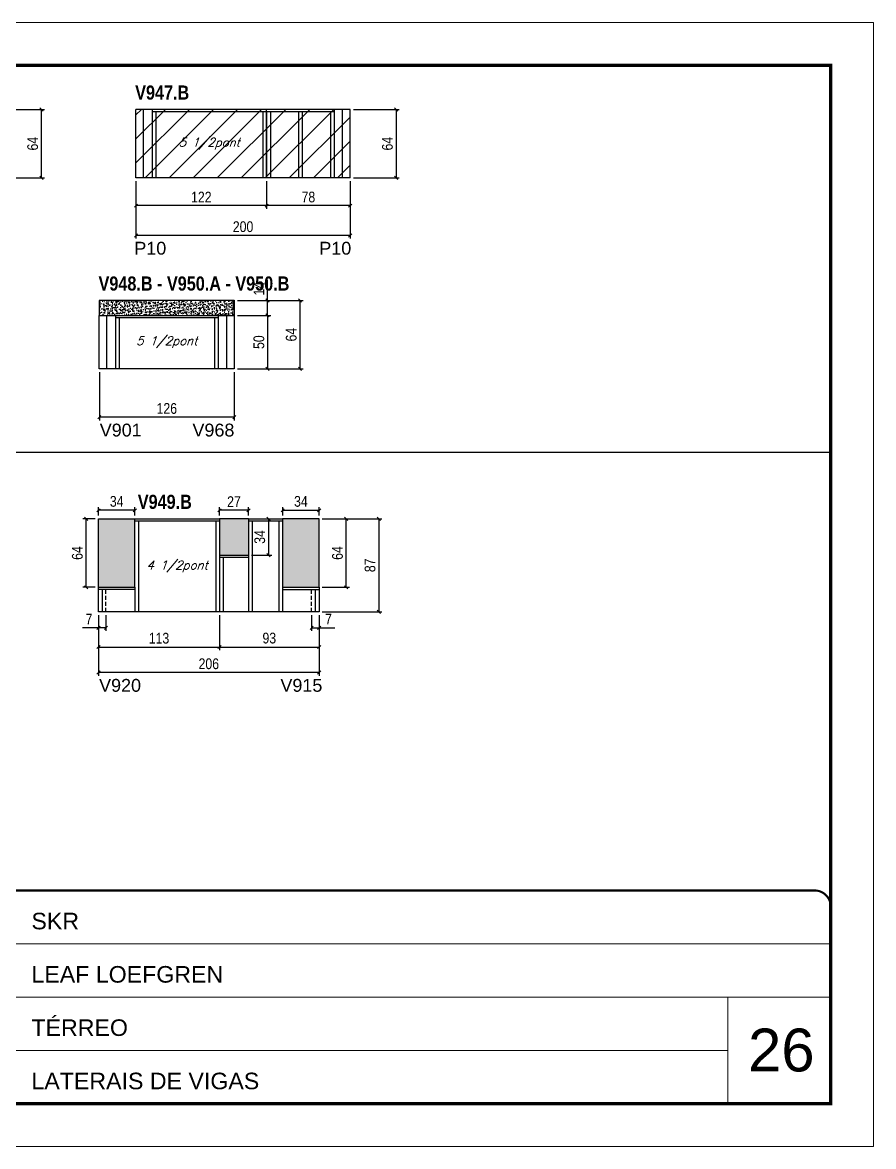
# Model space of a CAD drawing. Extents: x 3309 to 9563, y -2522 to 14608.
# Drawn here: x 5598 to 6393, y 6666 to 7716 of the extents above; entities that cross this region are included whole.
import ezdxf

# ---------------------------------------------------------------- set-up
doc = ezdxf.new("R2010")
doc.units = 0
for name, pattern in [('CONTINUO', [0]), ('DASHED', [0.75, 0.5, -0.25]), ('HIDDEN', [0.375, 0.25, -0.125])]:
    doc.linetypes.add(name, pattern=pattern)
for name, color, linetype in [('5', 5, 'Continuous'), ('COTA', 241, 'Continuous'), ('NOMENCLATURA', 7, 'Continuous'), ('Painéis', 200, 'Continuous'), ('SARR_2.2x7', 40, 'Continuous'), ('SARR_3.5x7', 81, 'Continuous'), ('texto', 7, 'Continuous')]:
    doc.layers.add(name, color=color, linetype=linetype)
for name, color, linetype, lineweight in [('CARIMBO', 255, 'Continuous', 9), ('Folhas', 255, 'Continuous', 9), ('Hachura', 251, 'Continuous', 9), ('SARRAFO DE PRESSAO', 251, 'DASHED', 9)]:
    doc.layers.add(name, color=color, linetype=linetype, lineweight=lineweight)
doc.styles.add('ARIAL', font='arial.ttf')
doc.styles.add('COTA TECNICA', font='techl___.ttf', dxfattribs={"height": 10})
doc.styles.add('Romans', font='romans.shx')
doc.styles.get("Standard").update_dxf_attribs({"font": 'arial.ttf'})
doc.styles.add('TECNICA', font='techb___.ttf', dxfattribs={"height": 10})
doc.dimstyles.new('PAINEL', dxfattribs={"dimtxt": 10, "dimasz": 3, "dimexe": 3, "dimexo": 3, "dimgap": 3, "dimtad": 1, "dimdec": 1, "dimzin": 12, "dimdsep": 46, "dimtxsty": 'COTA TECNICA', "dimblk1": 'OBLIQUE', "dimblk2": 'OBLIQUE', "dimsah": 1, "dimcen": 0.9, "dimclrd": 4, "dimclre": 4, "dimclrt": 240, "dimadec": 1, "dimazin": 3, "dimtfac": 1, "dimtdec": 1, "dimtmove": 0, "dimatfit": 3, "dimfxl": 1, "dimtolj": 1, "dimtzin": 12, "dimarcsym": 0})

# ---------------------------------------------------------------- blocks, each defined once
blk = doc.blocks.new('9999999999')
at = {"color": 30, "linetype": 'CONTINUO'}
for p, q in [((98564.6, 34379.6), (99584, 34379.6)), ((98564.6, 34329.8), (99488, 34329.8)), ((99584, 34329.8), (99488, 34329.8)), ((99488, 34329.8), (99488, 34230.2)), ((98564.6, 34280), (99488, 34280))]:
    blk.add_line(p, q, dxfattribs=at)
at = {"color": 30, "linetype": 'CONTINUO', "const_width": 2}
blk.add_lwpolyline([(99584, 34230.2), (99584, 34414.4, 0.414214), (99569, 34429.4), (98229, 34429.4, 0.414214), (98214, 34414.4), (98214, 34245.2, 0.414214), (98229, 34230.2), (99584, 34230.2)], format="xyb", dxfattribs=at)
at = {"layer": 'Folhas'}
blk.add_lwpolyline([(98139, 34190.2), (99624, 34190.2), (99624, 35240.2), (98139, 35240.2)], close=True, dxfattribs=at)
at = {"layer": 'Folhas', "color": 30, "const_width": 3}
blk.add_lwpolyline([(98214, 34230.2), (99584, 34230.2), (99584, 35200.2), (98214, 35200.2)], close=True, dxfattribs=at)
at = {"color": 7, "linetype": 'Continuous', "ltscale": 5, "style": 'ARIAL'}
for s, height, p in [('SKR', 15.48, (98837.7, 34393.1)), ('LEAF LOEFGREN', 15.483, (98837.7, 34343.3)), ('TÉRREO', 15.48, (98837.7, 34293.5)), ('LATERAIS DE VIGAS', 15.483, (98837.7, 34243.7))]:
    blk.add_text(s, height=height, dxfattribs=at).set_placement(p)
blk = doc.blocks.new('_Oblique')
at = {"color": 0, "linetype": 'ByBlock', "lineweight": -2}
blk.add_line((-0.5, -0.5), (0.5, 0.5), dxfattribs=at)
blk = doc.blocks.new('*D2163')
at = {"layer": 'COTA', "color": 4, "lineweight": -2, "transparency": 16777216}
for p, q in [((5554.7, 7635.2), (5618.9, 7635.2)), ((5615.9, 7571.2), (5615.9, 7635.2)), ((5554.7, 7571.2), (5618.9, 7571.2))]:
    blk.add_line(p, q, dxfattribs=at)
at = {"layer": 'Defpoints', "color": 0, "transparency": 16777216}
for p in [(5551.7, 7635.2), (5615.9, 7635.2), (5551.7, 7571.2)]:
    blk.add_point(p, dxfattribs=at)
at = {"layer": 'COTA', "color": 4, "lineweight": -2, "transparency": 16777216, "xscale": 3, "yscale": 3, "zscale": 3}
for p, rotation in [((5615.9, 7635.2), 90), ((5615.9, 7571.2), 270)]:
    blk.add_blockref('_Oblique', p, dxfattribs=dict(at, rotation=rotation))
at = {"layer": 'COTA', "color": 240, "transparency": 16777216, "insert": (5607.8, 7603.2), "char_height": 10, "attachment_point": 5, "rotation": 90, "style": 'COTA TECNICA'}
blk.add_mtext('\\A1;64', dxfattribs=at)
blk = doc.blocks.new('*D2158')
at = {"layer": 'COTA', "color": 4, "linetype": 'ByBlock', "lineweight": -2, "transparency": 16777216}
for p, q in [((5826.2, 7568.2), (5826.2, 7542.3)), ((5904.2, 7568.2), (5904.2, 7542.3)), ((5904.2, 7545.3), (5826.2, 7545.3))]:
    blk.add_line(p, q, dxfattribs=at)
at = {"layer": 'Defpoints', "color": 0, "linetype": 'ByBlock', "transparency": 16777216}
for p in [(5826.2, 7571.2), (5904.2, 7571.2), (5826.2, 7545.3)]:
    blk.add_point(p, dxfattribs=at)
at = {"layer": 'COTA', "color": 4, "linetype": 'ByBlock', "lineweight": -2, "transparency": 16777216, "xscale": 3, "yscale": 3, "zscale": 3, "rotation": 180}
blk.add_blockref('_Oblique', (5826.2, 7545.3), dxfattribs=at)
at = {"layer": 'COTA', "color": 4, "linetype": 'ByBlock', "lineweight": -2, "transparency": 16777216, "xscale": 3, "yscale": 3, "zscale": 3}
blk.add_blockref('_Oblique', (5904.2, 7545.3), dxfattribs=at)
at = {"layer": 'COTA', "color": 240, "linetype": 'ByBlock', "transparency": 16777216, "insert": (5865.2, 7553.3), "char_height": 10, "attachment_point": 5, "style": 'COTA TECNICA'}
blk.add_mtext('\\A1;78', dxfattribs=at)
blk = doc.blocks.new('*D2159')
at = {"layer": 'COTA', "color": 4, "linetype": 'ByBlock', "lineweight": -2, "transparency": 16777216}
for p, q in [((5704.2, 7568.2), (5704.2, 7542.3)), ((5826.2, 7568.2), (5826.2, 7542.3)), ((5826.2, 7545.3), (5704.2, 7545.3))]:
    blk.add_line(p, q, dxfattribs=at)
at = {"layer": 'Defpoints', "color": 0, "linetype": 'ByBlock', "transparency": 16777216}
for p in [(5704.2, 7571.2), (5826.2, 7571.2), (5704.2, 7545.3)]:
    blk.add_point(p, dxfattribs=at)
at = {"layer": 'COTA', "color": 4, "linetype": 'ByBlock', "lineweight": -2, "transparency": 16777216, "xscale": 3, "yscale": 3, "zscale": 3, "rotation": 180}
blk.add_blockref('_Oblique', (5704.2, 7545.3), dxfattribs=at)
at = {"layer": 'COTA', "color": 4, "linetype": 'ByBlock', "lineweight": -2, "transparency": 16777216, "xscale": 3, "yscale": 3, "zscale": 3}
blk.add_blockref('_Oblique', (5826.2, 7545.3), dxfattribs=at)
at = {"layer": 'COTA', "color": 240, "linetype": 'ByBlock', "transparency": 16777216, "insert": (5765.2, 7553.3), "char_height": 10, "attachment_point": 5, "style": 'COTA TECNICA'}
blk.add_mtext('\\A1;122', dxfattribs=at)
blk = doc.blocks.new('*D2164')
at = {"layer": 'COTA', "color": 4, "linetype": 'ByBlock', "lineweight": -2, "transparency": 16777216}
for p, q in [((5704.2, 7568.2), (5704.2, 7514.5)), ((5904.2, 7568.2), (5904.2, 7514.5)), ((5904.2, 7517.5), (5704.2, 7517.5))]:
    blk.add_line(p, q, dxfattribs=at)
at = {"layer": 'Defpoints', "color": 0, "linetype": 'ByBlock', "transparency": 16777216}
for p in [(5704.2, 7571.2), (5904.2, 7571.2), (5704.2, 7517.5)]:
    blk.add_point(p, dxfattribs=at)
at = {"layer": 'COTA', "color": 4, "linetype": 'ByBlock', "lineweight": -2, "transparency": 16777216, "xscale": 3, "yscale": 3, "zscale": 3, "rotation": 180}
blk.add_blockref('_Oblique', (5704.2, 7517.5), dxfattribs=at)
at = {"layer": 'COTA', "color": 4, "linetype": 'ByBlock', "lineweight": -2, "transparency": 16777216, "xscale": 3, "yscale": 3, "zscale": 3}
blk.add_blockref('_Oblique', (5904.2, 7517.5), dxfattribs=at)
at = {"layer": 'COTA', "color": 240, "linetype": 'ByBlock', "transparency": 16777216, "insert": (5804.2, 7525.6), "char_height": 10, "attachment_point": 5, "style": 'COTA TECNICA'}
blk.add_mtext('\\A1;200', dxfattribs=at)
blk = doc.blocks.new('*D2165')
at = {"layer": 'COTA', "color": 4, "lineweight": -2, "transparency": 16777216}
for p, q in [((5907.2, 7635.2), (5950.1, 7635.2)), ((5947.1, 7635.2), (5947.1, 7571.2)), ((5907.2, 7571.2), (5950.1, 7571.2))]:
    blk.add_line(p, q, dxfattribs=at)
at = {"layer": 'Defpoints', "color": 0, "transparency": 16777216}
for p in [(5904.2, 7635.2), (5904.2, 7571.2), (5947.1, 7571.2)]:
    blk.add_point(p, dxfattribs=at)
at = {"layer": 'COTA', "color": 4, "lineweight": -2, "transparency": 16777216, "xscale": 3, "yscale": 3, "zscale": 3}
for p, rotation in [((5947.1, 7635.2), 90), ((5947.1, 7571.2), 270)]:
    blk.add_blockref('_Oblique', p, dxfattribs=dict(at, rotation=rotation))
at = {"layer": 'COTA', "color": 240, "transparency": 16777216, "insert": (5939, 7603.2), "char_height": 10, "attachment_point": 5, "rotation": 90, "style": 'COTA TECNICA'}
blk.add_mtext('\\A1;64', dxfattribs=at)
blk = doc.blocks.new('*D2171')
at = {"layer": 'COTA', "color": 4, "lineweight": -2, "transparency": 16777216}
for p, q in [((5670, 7389.8), (5670, 7344.7)), ((5796, 7389.8), (5796, 7344.7)), ((5796, 7347.7), (5670, 7347.7))]:
    blk.add_line(p, q, dxfattribs=at)
at = {"layer": 'Defpoints', "color": 0, "transparency": 16777216}
for p in [(5670, 7392.8), (5796, 7392.8), (5670, 7347.7)]:
    blk.add_point(p, dxfattribs=at)
at = {"layer": 'COTA', "color": 4, "lineweight": -2, "transparency": 16777216, "xscale": 3, "yscale": 3, "zscale": 3, "rotation": 180}
blk.add_blockref('_Oblique', (5670, 7347.7), dxfattribs=at)
at = {"layer": 'COTA', "color": 4, "lineweight": -2, "transparency": 16777216, "xscale": 3, "yscale": 3, "zscale": 3}
blk.add_blockref('_Oblique', (5796, 7347.7), dxfattribs=at)
at = {"layer": 'COTA', "color": 240, "transparency": 16777216, "insert": (5733, 7355.8), "char_height": 10, "attachment_point": 5, "style": 'COTA TECNICA'}
blk.add_mtext('\\A1;126', dxfattribs=at)
blk = doc.blocks.new('*D2172')
at = {"layer": 'COTA', "color": 4, "lineweight": -2, "transparency": 16777216}
for p, q in [((5799, 7442.8), (5830.1, 7442.8)), ((5827.1, 7442.8), (5827.1, 7392.8)), ((5799, 7392.8), (5830.1, 7392.8))]:
    blk.add_line(p, q, dxfattribs=at)
at = {"layer": 'Defpoints', "color": 0, "transparency": 16777216}
for p in [(5796, 7442.8), (5796, 7392.8), (5827.1, 7392.8)]:
    blk.add_point(p, dxfattribs=at)
at = {"layer": 'COTA', "color": 4, "lineweight": -2, "transparency": 16777216, "xscale": 3, "yscale": 3, "zscale": 3}
for p, rotation in [((5827.1, 7442.8), 90), ((5827.1, 7392.8), 270)]:
    blk.add_blockref('_Oblique', p, dxfattribs=dict(at, rotation=rotation))
at = {"layer": 'COTA', "color": 240, "transparency": 16777216, "insert": (5819, 7417.8), "char_height": 10, "attachment_point": 5, "rotation": 90, "style": 'COTA TECNICA'}
blk.add_mtext('\\A1;50', dxfattribs=at)
blk = doc.blocks.new('*D2173')
at = {"layer": 'COTA', "color": 4, "lineweight": -2, "transparency": 16777216}
for p, q in [((5827.1, 7456.8), (5827.1, 7475.9)), ((5799, 7456.8), (5830.1, 7456.8)), ((5827.1, 7442.8), (5827.1, 7456.8)), ((5799, 7442.8), (5830.1, 7442.8))]:
    blk.add_line(p, q, dxfattribs=at)
at = {"layer": 'Defpoints', "color": 0, "transparency": 16777216}
for p in [(5796, 7456.8), (5827.1, 7456.8), (5796, 7442.8)]:
    blk.add_point(p, dxfattribs=at)
at = {"layer": 'COTA', "color": 4, "lineweight": -2, "transparency": 16777216, "xscale": 3, "yscale": 3, "zscale": 3}
for p, rotation in [((5827.1, 7456.8), 90), ((5827.1, 7442.8), 270)]:
    blk.add_blockref('_Oblique', p, dxfattribs=dict(at, rotation=rotation))
at = {"layer": 'COTA', "color": 240, "transparency": 16777216, "insert": (5819, 7467.8), "char_height": 10, "attachment_point": 5, "rotation": 90, "style": 'COTA TECNICA'}
blk.add_mtext('\\A1;14', dxfattribs=at)
blk = doc.blocks.new('*D2174')
at = {"layer": 'COTA', "color": 4, "lineweight": -2, "transparency": 16777216}
for p, q in [((5799, 7456.8), (5860.4, 7456.8)), ((5857.4, 7392.8), (5857.4, 7456.8)), ((5799, 7392.8), (5860.4, 7392.8))]:
    blk.add_line(p, q, dxfattribs=at)
at = {"layer": 'Defpoints', "color": 0, "transparency": 16777216}
for p in [(5796, 7456.8), (5857.4, 7456.8), (5796, 7392.8)]:
    blk.add_point(p, dxfattribs=at)
at = {"layer": 'COTA', "color": 4, "lineweight": -2, "transparency": 16777216, "xscale": 3, "yscale": 3, "zscale": 3}
for p, rotation in [((5857.4, 7456.8), 90), ((5857.4, 7392.8), 270)]:
    blk.add_blockref('_Oblique', p, dxfattribs=dict(at, rotation=rotation))
at = {"layer": 'COTA', "color": 240, "transparency": 16777216, "insert": (5849.2, 7424.8), "char_height": 10, "attachment_point": 5, "rotation": 90, "style": 'COTA TECNICA'}
blk.add_mtext('\\A1;64', dxfattribs=at)
blk = doc.blocks.new('*D2184')
at = {"layer": 'COTA', "color": 4, "lineweight": -2, "transparency": 16777216}
for p, q in [((5878.2, 7252.8), (5933.9, 7252.8)), ((5930.9, 7252.8), (5930.9, 7165.8)), ((5878.2, 7165.8), (5933.9, 7165.8))]:
    blk.add_line(p, q, dxfattribs=at)
at = {"layer": 'Defpoints', "color": 0, "transparency": 16777216}
for p in [(5875.2, 7252.8), (5875.2, 7165.8), (5930.9, 7165.8)]:
    blk.add_point(p, dxfattribs=at)
at = {"layer": 'COTA', "color": 4, "lineweight": -2, "transparency": 16777216, "xscale": 3, "yscale": 3, "zscale": 3}
for p, rotation in [((5930.9, 7252.8), 90), ((5930.9, 7165.8), 270)]:
    blk.add_blockref('_Oblique', p, dxfattribs=dict(at, rotation=rotation))
at = {"layer": 'COTA', "color": 240, "transparency": 16777216, "insert": (5922.8, 7209.3), "char_height": 10, "attachment_point": 5, "rotation": 90, "style": 'COTA TECNICA'}
blk.add_mtext('\\A1;87', dxfattribs=at)
blk = doc.blocks.new('*D2185')
at = {"layer": 'COTA', "color": 4, "lineweight": -2, "transparency": 16777216}
for p, q in [((5669.2, 7162.8), (5669.2, 7106.2)), ((5875.2, 7162.8), (5875.2, 7106.2)), ((5875.2, 7109.2), (5669.2, 7109.2))]:
    blk.add_line(p, q, dxfattribs=at)
at = {"layer": 'Defpoints', "color": 0, "transparency": 16777216}
for p in [(5669.2, 7165.8, 0), (5875.2, 7165.8, 0), (5669.2, 7109.2)]:
    blk.add_point(p, dxfattribs=at)
at = {"layer": 'COTA', "color": 4, "lineweight": -2, "transparency": 16777216, "xscale": 3, "yscale": 3, "zscale": 3, "rotation": 180}
blk.add_blockref('_Oblique', (5669.2, 7109.2), dxfattribs=at)
at = {"layer": 'COTA', "color": 4, "lineweight": -2, "transparency": 16777216, "xscale": 3, "yscale": 3, "zscale": 3}
blk.add_blockref('_Oblique', (5875.2, 7109.2), dxfattribs=at)
at = {"layer": 'COTA', "color": 240, "transparency": 16777216, "insert": (5772.2, 7117.3), "char_height": 10, "attachment_point": 5, "style": 'COTA TECNICA'}
blk.add_mtext('\\A1;206', dxfattribs=at)
blk = doc.blocks.new('*D2186')
at = {"layer": 'COTA', "color": 4, "lineweight": -2, "transparency": 16777216}
for p, q in [((5669.2, 7255.8), (5669.2, 7263.7)), ((5703.2, 7260.7), (5669.2, 7260.7)), ((5703.2, 7255.8), (5703.2, 7263.7))]:
    blk.add_line(p, q, dxfattribs=at)
at = {"layer": 'Defpoints', "color": 0, "transparency": 16777216}
for p in [(5669.2, 7260.7), (5669.2, 7252.8, 0), (5703.2, 7252.8, 0)]:
    blk.add_point(p, dxfattribs=at)
at = {"layer": 'COTA', "color": 4, "lineweight": -2, "transparency": 16777216, "xscale": 3, "yscale": 3, "zscale": 3, "rotation": 180}
blk.add_blockref('_Oblique', (5669.2, 7260.7), dxfattribs=at)
at = {"layer": 'COTA', "color": 4, "lineweight": -2, "transparency": 16777216, "xscale": 3, "yscale": 3, "zscale": 3}
blk.add_blockref('_Oblique', (5703.2, 7260.7), dxfattribs=at)
at = {"layer": 'COTA', "color": 240, "transparency": 16777216, "insert": (5686.2, 7269), "char_height": 10, "attachment_point": 5, "style": 'COTA TECNICA'}
blk.add_mtext('\\A1;34', dxfattribs=at)
blk = doc.blocks.new('*D2187')
at = {"layer": 'COTA', "color": 4, "lineweight": -2, "transparency": 16777216}
for p, q in [((5841.2, 7255.8), (5841.2, 7263.7)), ((5841.2, 7260.7), (5875.2, 7260.7)), ((5875.2, 7255.8), (5875.2, 7263.7))]:
    blk.add_line(p, q, dxfattribs=at)
at = {"layer": 'Defpoints', "color": 0, "transparency": 16777216}
for p in [(5875.2, 7260.7), (5841.2, 7252.8, 0), (5875.2, 7252.8, 0)]:
    blk.add_point(p, dxfattribs=at)
at = {"layer": 'COTA', "color": 4, "lineweight": -2, "transparency": 16777216, "xscale": 3, "yscale": 3, "zscale": 3, "rotation": 180}
blk.add_blockref('_Oblique', (5841.2, 7260.7), dxfattribs=at)
at = {"layer": 'COTA', "color": 4, "lineweight": -2, "transparency": 16777216, "xscale": 3, "yscale": 3, "zscale": 3}
blk.add_blockref('_Oblique', (5875.2, 7260.7), dxfattribs=at)
at = {"layer": 'COTA', "color": 240, "transparency": 16777216, "insert": (5858.2, 7269), "char_height": 10, "attachment_point": 5, "style": 'COTA TECNICA'}
blk.add_mtext('\\A1;34', dxfattribs=at)
blk = doc.blocks.new('*D2188')
at = {"layer": 'COTA', "color": 4, "lineweight": -2, "transparency": 16777216}
for p, q in [((5812.2, 7252.8), (5831, 7252.8)), ((5828, 7252.8), (5828, 7218.8)), ((5812.2, 7218.8), (5831, 7218.8))]:
    blk.add_line(p, q, dxfattribs=at)
at = {"layer": 'Defpoints', "color": 0, "transparency": 16777216}
for p in [(5809.2, 7252.8, 0), (5809.2, 7218.8, 0), (5828, 7218.8)]:
    blk.add_point(p, dxfattribs=at)
at = {"layer": 'COTA', "color": 4, "lineweight": -2, "transparency": 16777216, "xscale": 3, "yscale": 3, "zscale": 3}
for p, rotation in [((5828, 7252.8), 90), ((5828, 7218.8), 270)]:
    blk.add_blockref('_Oblique', p, dxfattribs=dict(at, rotation=rotation))
at = {"layer": 'COTA', "color": 240, "transparency": 16777216, "insert": (5819.8, 7235.8), "char_height": 10, "attachment_point": 5, "rotation": 90, "style": 'COTA TECNICA'}
blk.add_mtext('\\A1;34', dxfattribs=at)
blk = doc.blocks.new('*D2189')
at = {"layer": 'COTA', "color": 4, "lineweight": -2, "transparency": 16777216}
for p, q in [((5782.2, 7255.8), (5782.2, 7263.7)), ((5809.2, 7260.7), (5782.2, 7260.7)), ((5809.2, 7255.8), (5809.2, 7263.7))]:
    blk.add_line(p, q, dxfattribs=at)
at = {"layer": 'Defpoints', "color": 0, "transparency": 16777216}
for p in [(5782.2, 7260.7), (5782.2, 7252.8, 0), (5809.2, 7252.8, 0)]:
    blk.add_point(p, dxfattribs=at)
at = {"layer": 'COTA', "color": 4, "lineweight": -2, "transparency": 16777216, "xscale": 3, "yscale": 3, "zscale": 3, "rotation": 180}
blk.add_blockref('_Oblique', (5782.2, 7260.7), dxfattribs=at)
at = {"layer": 'COTA', "color": 4, "lineweight": -2, "transparency": 16777216, "xscale": 3, "yscale": 3, "zscale": 3}
blk.add_blockref('_Oblique', (5809.2, 7260.7), dxfattribs=at)
at = {"layer": 'COTA', "color": 240, "transparency": 16777216, "insert": (5795.7, 7268.8), "char_height": 10, "attachment_point": 5, "style": 'COTA TECNICA'}
blk.add_mtext('\\A1;27', dxfattribs=at)
blk = doc.blocks.new('*D2190')
at = {"layer": 'COTA', "color": 4, "lineweight": -2, "transparency": 16777216}
for p, q in [((5666.2, 7252.8), (5654.6, 7252.8)), ((5657.6, 7188.8), (5657.6, 7252.8)), ((5666.2, 7188.8), (5654.6, 7188.8))]:
    blk.add_line(p, q, dxfattribs=at)
at = {"layer": 'Defpoints', "color": 0, "transparency": 16777216}
for p in [(5657.6, 7252.8), (5669.2, 7252.8, 0), (5669.2, 7188.8, 0)]:
    blk.add_point(p, dxfattribs=at)
at = {"layer": 'COTA', "color": 4, "lineweight": -2, "transparency": 16777216, "xscale": 3, "yscale": 3, "zscale": 3}
for p, rotation in [((5657.6, 7252.8), 90), ((5657.6, 7188.8), 270)]:
    blk.add_blockref('_Oblique', p, dxfattribs=dict(at, rotation=rotation))
at = {"layer": 'COTA', "color": 240, "transparency": 16777216, "insert": (5649.5, 7220.8), "char_height": 10, "attachment_point": 5, "rotation": 90, "style": 'COTA TECNICA'}
blk.add_mtext('\\A1;64', dxfattribs=at)
blk = doc.blocks.new('*D2191')
at = {"layer": 'COTA', "color": 4, "lineweight": -2, "transparency": 16777216}
for p, q in [((5878.2, 7252.8), (5903.5, 7252.8)), ((5900.5, 7188.8), (5900.5, 7252.8)), ((5878.2, 7188.8), (5903.5, 7188.8))]:
    blk.add_line(p, q, dxfattribs=at)
at = {"layer": 'Defpoints', "color": 0, "transparency": 16777216}
for p in [(5875.2, 7252.8, 0), (5900.5, 7252.8), (5875.2, 7188.8, 0)]:
    blk.add_point(p, dxfattribs=at)
at = {"layer": 'COTA', "color": 4, "lineweight": -2, "transparency": 16777216, "xscale": 3, "yscale": 3, "zscale": 3}
for p, rotation in [((5900.5, 7252.8), 90), ((5900.5, 7188.8), 270)]:
    blk.add_blockref('_Oblique', p, dxfattribs=dict(at, rotation=rotation))
at = {"layer": 'COTA', "color": 240, "transparency": 16777216, "insert": (5892.4, 7220.8), "char_height": 10, "attachment_point": 5, "rotation": 90, "style": 'COTA TECNICA'}
blk.add_mtext('\\A1;64', dxfattribs=at)
blk = doc.blocks.new('*D2192')
at = {"layer": 'COTA', "color": 4, "lineweight": -2, "transparency": 16777216}
for p, q in [((5669.2, 7162.8), (5669.2, 7130)), ((5782.2, 7162.8), (5782.2, 7130)), ((5669.2, 7133), (5782.2, 7133))]:
    blk.add_line(p, q, dxfattribs=at)
at = {"layer": 'Defpoints', "color": 0, "transparency": 16777216}
for p in [(5669.2, 7165.8, 0), (5782.2, 7165.8, 0), (5782.2, 7133)]:
    blk.add_point(p, dxfattribs=at)
at = {"layer": 'COTA', "color": 4, "lineweight": -2, "transparency": 16777216, "xscale": 3, "yscale": 3, "zscale": 3, "rotation": 180}
blk.add_blockref('_Oblique', (5669.2, 7133), dxfattribs=at)
at = {"layer": 'COTA', "color": 4, "lineweight": -2, "transparency": 16777216, "xscale": 3, "yscale": 3, "zscale": 3}
blk.add_blockref('_Oblique', (5782.2, 7133), dxfattribs=at)
at = {"layer": 'COTA', "color": 240, "transparency": 16777216, "insert": (5725.7, 7141.2), "char_height": 10, "attachment_point": 5, "style": 'COTA TECNICA'}
blk.add_mtext('\\A1;113', dxfattribs=at)
blk = doc.blocks.new('*D2193')
at = {"layer": 'COTA', "color": 4, "lineweight": -2, "transparency": 16777216}
for p, q in [((5782.2, 7162.8), (5782.2, 7130)), ((5875.2, 7162.8), (5875.2, 7130)), ((5782.2, 7133), (5875.2, 7133))]:
    blk.add_line(p, q, dxfattribs=at)
at = {"layer": 'Defpoints', "color": 0, "transparency": 16777216}
for p in [(5782.2, 7165.8, 0), (5875.2, 7165.8, 0), (5875.2, 7133)]:
    blk.add_point(p, dxfattribs=at)
at = {"layer": 'COTA', "color": 4, "lineweight": -2, "transparency": 16777216, "xscale": 3, "yscale": 3, "zscale": 3, "rotation": 180}
blk.add_blockref('_Oblique', (5782.2, 7133), dxfattribs=at)
at = {"layer": 'COTA', "color": 4, "lineweight": -2, "transparency": 16777216, "xscale": 3, "yscale": 3, "zscale": 3}
blk.add_blockref('_Oblique', (5875.2, 7133), dxfattribs=at)
at = {"layer": 'COTA', "color": 240, "transparency": 16777216, "insert": (5828.7, 7141.3), "char_height": 10, "attachment_point": 5, "style": 'COTA TECNICA'}
blk.add_mtext('\\A1;93', dxfattribs=at)
blk = doc.blocks.new('*D2194')
at = {"layer": 'COTA', "color": 4, "lineweight": -2, "transparency": 16777216}
for p, q in [((5669.2, 7162.8), (5669.2, 7148)), ((5676.2, 7162.8), (5676.2, 7148)), ((5669.2, 7151), (5654.4, 7151)), ((5676.2, 7151), (5669.2, 7151))]:
    blk.add_line(p, q, dxfattribs=at)
at = {"layer": 'Defpoints', "color": 0, "transparency": 16777216}
for p in [(5669.2, 7165.8, 0), (5676.2, 7165.8, 0), (5669.2, 7151)]:
    blk.add_point(p, dxfattribs=at)
at = {"layer": 'COTA', "color": 4, "lineweight": -2, "transparency": 16777216, "xscale": 3, "yscale": 3, "zscale": 3, "rotation": 180}
blk.add_blockref('_Oblique', (5669.2, 7151), dxfattribs=at)
at = {"layer": 'COTA', "color": 4, "lineweight": -2, "transparency": 16777216, "xscale": 3, "yscale": 3, "zscale": 3}
blk.add_blockref('_Oblique', (5676.2, 7151), dxfattribs=at)
at = {"layer": 'COTA', "color": 240, "transparency": 16777216, "insert": (5660.3, 7159.1), "char_height": 10, "attachment_point": 5, "style": 'COTA TECNICA'}
blk.add_mtext('\\A1;7', dxfattribs=at)
blk = doc.blocks.new('*D2195')
at = {"layer": 'COTA', "color": 4, "lineweight": -2, "transparency": 16777216}
for p, q in [((5868.2, 7162.8), (5868.2, 7148)), ((5875.2, 7162.8), (5875.2, 7148)), ((5868.2, 7151), (5875.2, 7151)), ((5875.2, 7151), (5889.9, 7151))]:
    blk.add_line(p, q, dxfattribs=at)
at = {"layer": 'Defpoints', "color": 0, "transparency": 16777216}
for p in [(5868.2, 7165.8, 0), (5875.2, 7165.8, 0), (5875.2, 7151)]:
    blk.add_point(p, dxfattribs=at)
at = {"layer": 'COTA', "color": 4, "lineweight": -2, "transparency": 16777216, "xscale": 3, "yscale": 3, "zscale": 3, "rotation": 180}
blk.add_blockref('_Oblique', (5868.2, 7151), dxfattribs=at)
at = {"layer": 'COTA', "color": 4, "lineweight": -2, "transparency": 16777216, "xscale": 3, "yscale": 3, "zscale": 3}
blk.add_blockref('_Oblique', (5875.2, 7151), dxfattribs=at)
at = {"layer": 'COTA', "color": 240, "transparency": 16777216, "insert": (5884, 7159.1), "char_height": 10, "attachment_point": 5, "style": 'COTA TECNICA'}
blk.add_mtext('\\A1;7', dxfattribs=at)

msp = doc.modelspace()

# ---------------------------------------------------------------- hatches: boundary and pattern name
at = {"layer": 'COTA'}
h = msp.add_hatch(dxfattribs=at)
h.set_pattern_fill('AR-CONC', color=256, scale=0.03)
h.set_pattern_definition([(50, (0, 229.166), (5.46554, -0.4781726), [0.5715, -6.2865]), (355, (0, 229.166), (-1.0573026, 5.7317054), [0.4572, -5.0292175]), (100.451445, (0.4555, 229.126), (4.4082374, 5.2535326), [0.4857003, -5.3427073]), (46.1842, (0, 230.69), (8.132371, -1.26127), [0.85725, -9.42975]), (96.63556, (0.678, 230.585), (7.122124, 7.422784), [0.728551, -8.014068]), (351.18415, (0, 230.69), (7.122124, 7.422784), [0.685799, -7.543792]), (21, (0.762, 230.309), (4.5484317, -3.067956), [0.5715, -6.2865]), (326, (0.762, 230.309), (1.854061, 5.525639), [0.4572, -5.0292]), (71.451445, (1.141, 230.0534), (6.4024926, 2.457683), [0.4857003, -5.342698]), (37.5, (0, 229.166), (0.0926581, 2.53665117), [0, -4.96824, 0, -5.1054, 0, -5.04825]), (7.5, (0, 229.166), (2.0045899, 3.00541724), [0, -2.91084, 0, -4.85394, 0, -1.92405]), (327.5, (-1.6993, 229.166), (4.06771786, -0.1718623), [0, -1.905, 0, -5.9436, 0, -7.8867]), (317.5, (-2.4613, 229.166), (4.4438754, 0.7627947), [0, -2.4765, 0, -3.94716, 0, -5.6007])])
h.paths.add_polyline_path([(5795.99, 7442.78), (5795.99, 7456.78), (5669.99, 7456.78), (5669.99, 7442.78)])
h = msp.add_hatch(dxfattribs=at)
h.set_pattern_fill('AR-CONC', color=256, scale=0.03)
h.paths.add_polyline_path([(5703.15, 7252.84), (5669.15, 7252.84), (5669.15, 7188.84), (5703.15, 7188.84)])
h.paths.add_polyline_path([(5809.15, 7252.84), (5782.15, 7252.84), (5782.15, 7218.84), (5809.15, 7218.84)])
h.paths.add_polyline_path([(5875.15, 7252.84), (5841.15, 7252.84), (5841.15, 7188.84), (5875.15, 7188.84)])
at = {"layer": 'Hachura', "linetype": 'ByBlock'}
h = msp.add_hatch(dxfattribs=at)
h.set_pattern_fill('ANSI31', color=256, scale=5)
h.set_pattern_definition([(45, (-1309.16, -4187.737), (-11.22532, 11.22532), [])])
h.paths.add_polyline_path([(5826.19, 7635.17), (5704.19, 7635.17), (5704.19, 7571.17), (5826.19, 7571.17)])
h.paths.add_polyline_path([(5826.19, 7635.17), (5826.19, 7571.17), (5904.19, 7571.17), (5904.19, 7635.17)])

# ---------------------------------------------------------------- linework, layer by layer
at = {"layer": 'COTA'}
for p, q in [((5795.99, 7456.78, 0), (5669.99, 7456.78, 0)), ((5669.99, 7456.78, 0), (5669.99, 7442.78, 0)), ((5795.99, 7456.78, 0), (5795.99, 7442.78, 0)), ((4982.87, 7315.04), (6352.87, 7315.04)), ((5669.15, 7188.84, 0), (5669.15, 7252.84, 0)), ((5669.15, 7252.84, 0), (5703.15, 7252.84, 0)), ((5809.15, 7252.84, 0), (5782.15, 7252.84, 0)), ((5875.15, 7252.84, 0), (5841.15, 7252.84, 0)), ((5875.15, 7188.84, 0), (5875.15, 7252.84, 0)), ((5809.15, 7218.84, 0), (5809.15, 7165.84, 0))]:
    msp.add_line(p, q, dxfattribs=at)
at = {"layer": 'Painéis', "linetype": 'ByBlock'}
for p, q in [((5904.19, 7635.17, 0), (5704.19, 7635.17, 0)), ((5704.19, 7571.17, 0), (5704.19, 7635.17, 0)), ((5826.19, 7571.17, 0), (5826.19, 7635.17, 0)), ((5904.19, 7571.17, 0), (5904.19, 7635.17, 0)), ((5904.19, 7571.17, 0), (5704.19, 7571.17, 0)), ((5669.99, 7392.78, 0), (5669.99, 7442.78, 0)), ((5669.99, 7442.78, 0), (5795.99, 7442.78, 0)), ((5795.99, 7442.78, 0), (5795.99, 7392.78, 0)), ((5795.99, 7392.78, 0), (5669.99, 7392.78, 0)), ((5703.15, 7252.84, 0), (5782.15, 7252.84, 0)), ((5703.15, 7188.84, 0), (5703.15, 7252.84, 0)), ((5782.15, 7252.84, 0), (5782.15, 7165.84, 0)), ((5809.15, 7252.84, 0), (5809.15, 7218.84, 0)), ((5809.15, 7252.84, 0), (5841.15, 7252.84, 0)), ((5841.15, 7252.84, 0), (5841.15, 7188.84, 0)), ((5782.15, 7218.84, 0), (5809.15, 7218.84, 0)), ((5669.15, 7165.84, 0), (5669.15, 7188.84, 0)), ((5669.15, 7188.84, 0), (5703.15, 7188.84, 0)), ((5841.15, 7188.84, 0), (5875.15, 7188.84, 0)), ((5875.15, 7188.84, 0), (5875.15, 7165.84, 0)), ((5875.15, 7165.84, 0), (5669.15, 7165.84, 0))]:
    msp.add_line(p, q, dxfattribs=at)
at = {"layer": 'SARR_2.2x7', "linetype": 'Continuous'}
for p, q in [((5711.19, 7571.17, 0), (5711.19, 7635.17, 0)), ((5897.19, 7571.17, 0), (5897.19, 7635.17, 0)), ((5826.19, 7632.97, 0), (5719.19, 7632.97, 0)), ((5889.19, 7632.97, 0), (5826.19, 7632.97, 0)), ((5676.99, 7392.78, 0), (5676.99, 7442.78, 0)), ((5780.99, 7440.58, 0), (5684.99, 7440.58, 0)), ((5788.99, 7392.78, 0), (5788.99, 7442.78, 0)), ((5782.15, 7250.64, 0), (5703.15, 7250.64, 0)), ((5841.15, 7250.64, 0), (5809.15, 7250.64, 0)), ((5809.15, 7216.64, 0), (5782.15, 7216.64, 0)), ((5703.15, 7186.64, 0), (5669.15, 7186.64, 0)), ((5841.15, 7186.64, 0), (5875.15, 7186.64, 0))]:
    msp.add_line(p, q, dxfattribs=at)
at = {"layer": 'SARR_2.2x7', "linetype": 'HIDDEN', "ltscale": 15}
for p, q in [((5676.15, 7165.84, 0), (5676.15, 7188.84, 0)), ((5868.15, 7165.84, 0), (5868.15, 7188.84, 0))]:
    msp.add_line(p, q, dxfattribs=at)
at = {"layer": 'SARR_3.5x7'}
for p, q in [((5719.19, 7635.17, 0), (5719.19, 7571.17, 0)), ((5889.19, 7635.17, 0), (5889.19, 7571.17, 0)), ((5722.69, 7632.97, 0), (5722.69, 7571.17, 0)), ((5822.69, 7632.97, 0), (5822.69, 7571.17, 0)), ((5826.19, 7632.97, 0), (5826.19, 7571.17, 0)), ((5829.69, 7632.97, 0), (5829.69, 7571.17, 0)), ((5855.96, 7632.97, 0), (5855.96, 7571.17, 0)), ((5859.46, 7632.97, 0), (5859.46, 7571.17, 0)), ((5885.69, 7632.97, 0), (5885.69, 7571.17, 0)), ((5684.99, 7442.78, 0), (5684.99, 7392.78, 0)), ((5688.49, 7440.58, 0), (5688.49, 7392.78, 0)), ((5777.49, 7440.58, 0), (5777.49, 7392.78, 0)), ((5780.99, 7442.78, 0), (5780.99, 7392.78, 0)), ((5706.65, 7250.64, 0), (5706.65, 7165.84, 0)), ((5778.65, 7250.64, 0), (5778.65, 7165.84, 0)), ((5812.65, 7250.64, 0), (5812.65, 7165.84, 0)), ((5837.65, 7250.64, 0), (5837.65, 7165.84, 0)), ((5785.65, 7216.64, 0), (5785.65, 7165.84, 0)), ((5672.65, 7186.64, 0), (5672.65, 7165.84, 0)), ((5703.15, 7188.84, 0), (5703.15, 7165.84, 0)), ((5841.15, 7188.84, 0), (5841.15, 7165.84, 0)), ((5871.65, 7186.64, 0), (5871.65, 7165.84, 0))]:
    msp.add_line(p, q, dxfattribs=at)

# ---------------------------------------------------------------- block references
at = {"layer": 'SARRAFO DE PRESSAO', "color": 6, "linetype": 'ByBlock'}
msp.add_blockref('9999999999', (-93231.11, -27523.8), dxfattribs=at)

# ---------------------------------------------------------------- texts
at = {"layer": '5', "linetype": 'Continuous'}
for s, rotation, p in [('P10', 359.99996, (5702.66, 7499.53, 0)), ('P10', 0.00004, (5875.4, 7499.53, 0)), ('V901', 359.99996, (5670.38, 7329.67, 0)), ('V968', 359.99996, (5756.96, 7329.67, 0)), ('V920', 359.99996, (5669.78, 7091.2)), ('V915', 359.99996, (5839.08, 7091.2))]:
    msp.add_text(s, height=12, rotation=rotation, dxfattribs=at).set_placement(p)
at = {"layer": 'CARIMBO', "style": 'ARIAL'}
msp.add_text('26', height=40, dxfattribs=at).set_placement((6275.73, 6736.55))
at = {"layer": 'NOMENCLATURA', "style": 'TECNICA'}
for s, p in [('V947.B', (5703.47, 7644.35, 0)), ('V948.B - V950.A - V950.B', (5669.27, 7465.96, 0)), ('V949.B', (5705.91, 7262.03, 0))]:
    msp.add_text(s, height=13.2, dxfattribs=at).set_placement(p)
at = {"layer": 'texto', "color": 2, "char_height": 8, "attachment_point": 5, "style": 'Romans'}
for s, insert in [('{\\Q19;\\C256;5 1/2pont}', (5772.69, 7603.17, 0)), ('{\\Q19;\\C256;5 1/2pont}', (5732.99, 7417.78, 0)), ('{\\Q19;\\C256;4 1/2pont}', (5742.65, 7208.24, 0))]:
    msp.add_mtext(s, dxfattribs=dict(at, insert=insert))

# ---------------------------------------------------------------- dimensions: what is measured, and where the dimension line sits
at = {"layer": 'COTA'}
for base, p1, p2, picture, middle in [((5615.92, 7635.17, 0), (5551.67, 7571.17, 0), (5551.67, 7635.17, 0), '*D2163', (5607.82, 7603.17, 0)), ((5947.08, 7571.17, 0), (5904.19, 7635.17, 0), (5904.19, 7571.17, 0), '*D2165', (5938.98, 7603.17, 0)), ((5827.11, 7456.78, 0), (5795.99, 7442.78, 0), (5795.99, 7456.78, 0), '*D2173', (5819.04, 7467.84, 0)), ((5857.35, 7456.78, 0), (5795.99, 7392.78, 0), (5795.99, 7456.78, 0), '*D2174', (5849.25, 7424.78, 0)), ((5827.11, 7392.78, 0), (5795.99, 7442.78, 0), (5795.99, 7392.78, 0), '*D2172', (5819, 7417.78, 0)), ((5657.58, 7252.84), (5669.15, 7188.84, 0), (5669.15, 7252.84, 0), '*D2190', (5649.47, 7220.84)), ((5828.02, 7218.84), (5809.15, 7252.84, 0), (5809.15, 7218.84, 0), '*D2188', (5819.8, 7235.84)), ((5930.92, 7165.84, 0), (5875.15, 7252.84, 0), (5875.15, 7165.84, 0), '*D2184', (5922.83, 7209.34, 0)), ((5900.5, 7252.84), (5875.15, 7188.84, 0), (5875.15, 7252.84, 0), '*D2191', (5892.4, 7220.84))]:
    dim = msp.add_linear_dim(base=base, p1=p1, p2=p2, angle=90, dimstyle='PAINEL', dxfattribs=at)
    dim.commit()
    dim.dimension.update_dxf_attribs({"geometry": picture, "text_midpoint": middle})
at = {"layer": 'COTA', "linetype": 'ByBlock'}
dim = msp.add_linear_dim(base=(5704.19, 7545.25, 0), p1=(5826.19, 7571.17, 0), p2=(5704.19, 7571.17, 0), angle=180, dimstyle='PAINEL', override={"dimtmove": 1}, dxfattribs=at)
dim.commit()
dim.dimension.update_dxf_attribs({"geometry": '*D2159', "text_midpoint": (5765.19, 7553.31, 0)})
for base, p2, picture, middle in [((5704.19, 7517.54, 0), (5704.19, 7571.17, 0), '*D2164', (5804.19, 7525.65, 0)), ((5826.19, 7545.25, 0), (5826.19, 7571.17, 0), '*D2158', (5865.19, 7553.35, 0))]:
    dim = msp.add_linear_dim(base=base, p1=(5904.19, 7571.17, 0), p2=p2, angle=180, dimstyle='PAINEL', dxfattribs=at)
    dim.commit()
    dim.dimension.update_dxf_attribs({"geometry": picture, "text_midpoint": middle})
at = {"layer": 'COTA'}
for base, p1, p2, picture, middle in [((5669.99, 7347.68, 0), (5795.99, 7392.78, 0), (5669.99, 7392.78, 0), '*D2171', (5732.99, 7355.78, 0)), ((5669.15, 7260.74), (5703.15, 7252.84, 0), (5669.15, 7252.84, 0), '*D2186', (5686.15, 7268.95)), ((5782.15, 7260.74), (5809.15, 7252.84, 0), (5782.15, 7252.84, 0), '*D2189', (5795.65, 7268.81)), ((5875.15, 7260.74), (5841.15, 7252.84, 0), (5875.15, 7252.84, 0), '*D2187', (5858.15, 7268.95)), ((5669.15, 7150.98), (5676.15, 7165.84, 0), (5669.15, 7165.84, 0), '*D2194', (5660.29, 7159.05)), ((5669.15, 7109.21), (5875.15, 7165.84, 0), (5669.15, 7165.84, 0), '*D2185', (5772.15, 7117.31)), ((5782.15, 7133.03), (5669.15, 7165.84, 0), (5782.15, 7165.84, 0), '*D2192', (5725.65, 7141.24)), ((5875.15, 7150.98), (5868.15, 7165.84, 0), (5875.15, 7165.84, 0), '*D2195', (5884.02, 7159.05))]:
    dim = msp.add_linear_dim(base=base, p1=p1, p2=p2, dimstyle='PAINEL', dxfattribs=at)
    dim.commit()
    dim.dimension.update_dxf_attribs({"geometry": picture, "text_midpoint": middle})
dim = msp.add_linear_dim(base=(5875.15, 7133.03), p1=(5782.15, 7165.84, 0), p2=(5875.15, 7165.84, 0), dimstyle='PAINEL', override={"dimtmove": 1}, dxfattribs=at)
dim.commit()
dim.dimension.update_dxf_attribs({"geometry": '*D2193', "text_midpoint": (5828.65, 7141.27)})

doc.saveas('drawing.dxf')
